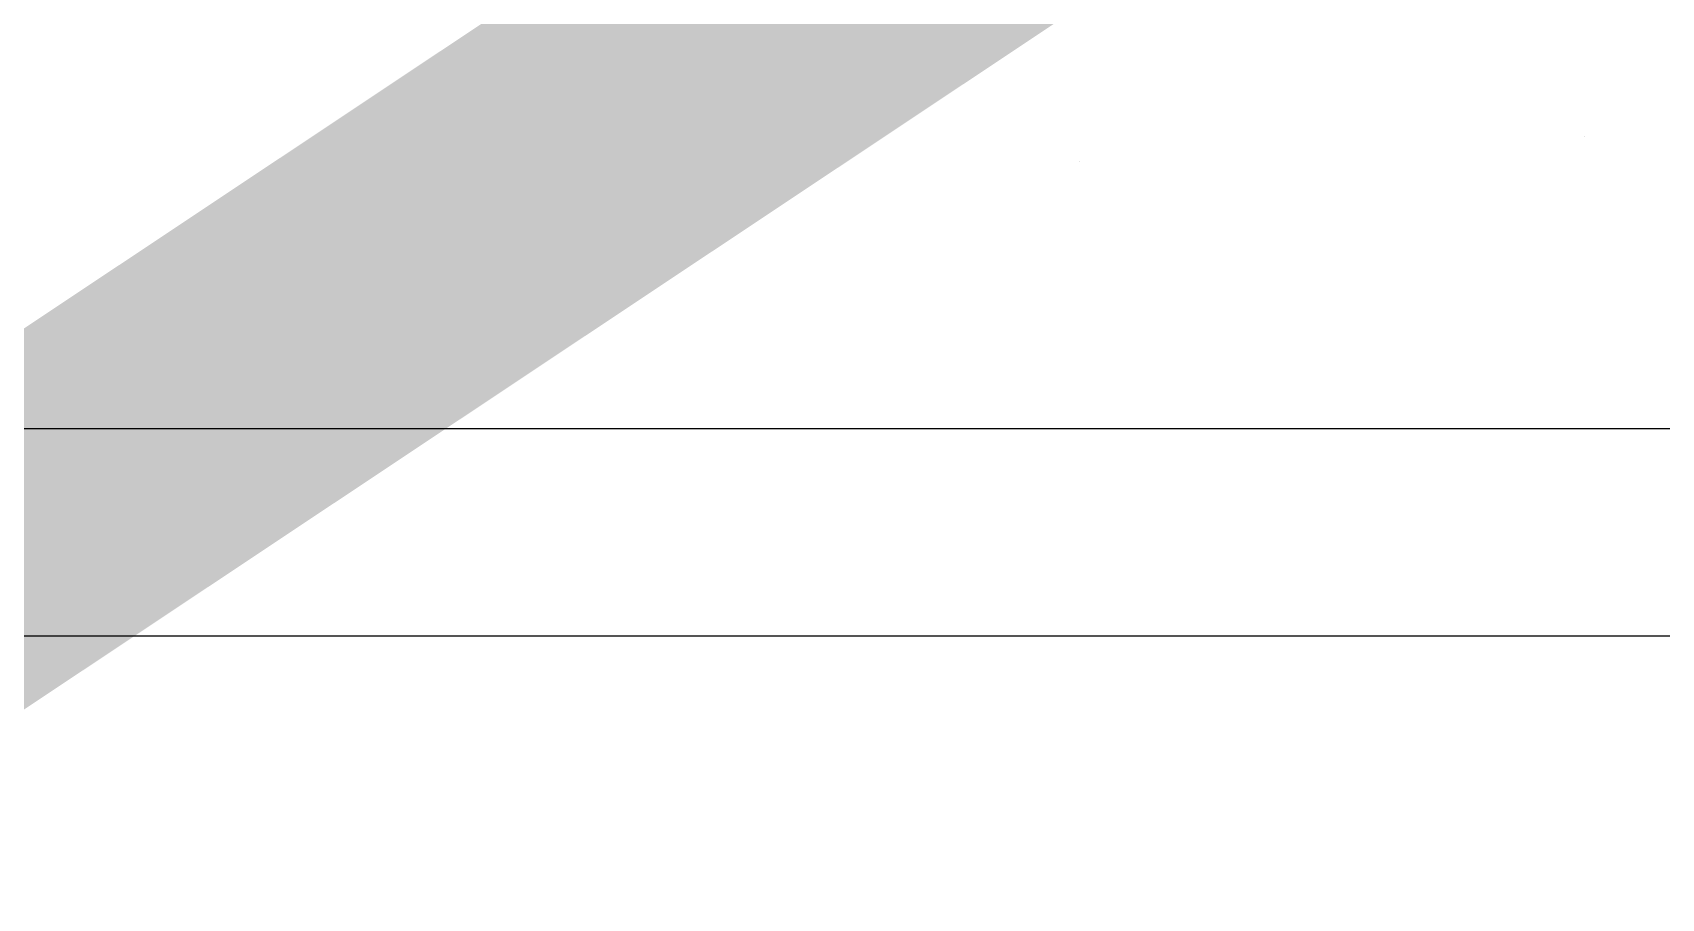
# Model space of a CAD drawing. Extents: x -0.42 to 4.47, y 1.12 to 4.63.
# Drawn here: x 3.241 to 3.6074, y 1.51 to 1.7046 of the extents above; entities that cross this region are included whole.
import ezdxf

# ---------------------------------------------------------------- set-up
doc = ezdxf.new("R2010")
doc.units = 0
doc.layers.get('0').update_dxf_attribs({"linetype": 'CONTINUOUS'})

msp = doc.modelspace()

# ---------------------------------------------------------------- linework, layer by layer
at = {"color": 5}
for points, const_width in [([(3.65264, 1.91343), (3.67857, 1.91343)], 1.415), ([(3.66994, 1.88744), (3.65264, 1.91343)], 1.415), ([(3.70691, 1.87086), (3.67857, 1.91343)], 1.415), ([(3.68211, 1.91343), (3.73171, 1.91343)], 1.415), ([(3.70691, 1.87617), (3.68211, 1.91343)], 1.415), ([(3.70691, 1.87617), (3.73171, 1.91343)], 1.415), ([(3.70691, 1.87086), (3.73525, 1.91343)], 1.415), ([(3.72595, 1.86051), (3.76118, 1.91343)], 1.415), ([(3.73525, 1.91343), (3.76118, 1.91343)], 1.415), ([(3.68377, 1.88792), (3.69555, 1.88792)], 1.415), ([(3.70201, 1.86051), (3.68377, 1.88792)], 1.415), ([(3.71181, 1.86051), (3.73005, 1.88792)], 1.415), ([(3.71827, 1.88792), (3.73005, 1.88792)], 1.415), ([(3.68787, 1.86051), (3.67612, 1.87816)], 1.415), ([(3.68787, 1.86051), (3.68787, 1.82812)], 1.415), ([(3.72595, 1.86051), (3.72595, 1.82812)], 1.415), ([(3.38846, 1.67709), (3.38938, 1.68507), (3.39211, 1.68973), (3.39666, 1.69137), (3.40022, 1.69047), (3.40274, 1.68785), (3.4043, 1.6837), (3.40487, 1.67709), (3.40396, 1.66915), (3.40124, 1.66448), (3.39666, 1.66283), (3.39095, 1.66573), (3.38846, 1.67709)], 0.00000000621), ([(3.41964, 1.6633), (3.41655, 1.6633), (3.41655, 1.68517), (3.41363, 1.68281), (3.41038, 1.68104), (3.41038, 1.68436), (3.41491, 1.68763), (3.41765, 1.69137), (3.41964, 1.69137), (3.41964, 1.6633)], 0.00000000621), ([(3.43732, 1.67709), (3.43824, 1.68507), (3.44096, 1.68973), (3.44552, 1.69137), (3.44907, 1.69047), (3.4516, 1.68785), (3.45316, 1.6837), (3.45372, 1.67709), (3.45281, 1.66915), (3.45009, 1.66448), (3.44552, 1.66283), (3.43981, 1.66573), (3.43732, 1.67709)], 0.00000000621), ([(3.4731, 1.6666), (3.4731, 1.6633), (3.45647, 1.6633), (3.45683, 1.66569), (3.45886, 1.66941), (3.4629, 1.67364), (3.46845, 1.67956), (3.46989, 1.68369), (3.46858, 1.68713), (3.46515, 1.68853), (3.46158, 1.68704), (3.46023, 1.68293), (3.45705, 1.68329), (3.45951, 1.6893), (3.46522, 1.69137), (3.47095, 1.68914), (3.47306, 1.68361), (3.47245, 1.68031), (3.47039, 1.6769), (3.46563, 1.67198), (3.46206, 1.66846), (3.46076, 1.6666), (3.4731, 1.6666)], 0.00000000621), ([(3.49244, 1.68441), (3.48937, 1.68415), (3.4882, 1.68708), (3.48511, 1.68855), (3.48252, 1.68763), (3.48022, 1.68418), (3.47934, 1.67772), (3.48207, 1.68052), (3.48545, 1.68144), (3.49071, 1.67891), (3.49288, 1.67238), (3.49186, 1.66749), (3.48906, 1.66403), (3.48501, 1.66283), (3.47871, 1.66598), (3.47627, 1.67638), (3.47897, 1.68817), (3.4853, 1.69137), (3.49016, 1.68952), (3.49244, 1.68441)], 0.00000000621), ([(3.50574, 1.67068), (3.50883, 1.67114), (3.51064, 1.66694), (3.51375, 1.66565), (3.51743, 1.66733), (3.51893, 1.67148), (3.51754, 1.67538), (3.51401, 1.67692), (3.51183, 1.67654), (3.51217, 1.67955), (3.51622, 1.68066), (3.5178, 1.68418), (3.51665, 1.68731), (3.51368, 1.68855), (3.51068, 1.68729), (3.50913, 1.68352), (3.50605, 1.68413), (3.50862, 1.68947), (3.51361, 1.69137), (3.51741, 1.69039), (3.52006, 1.68771), (3.52098, 1.68411), (3.5201, 1.68081), (3.51751, 1.67844), (3.52098, 1.67607), (3.52221, 1.67156), (3.51981, 1.66535), (3.51373, 1.66281), (3.50823, 1.665), (3.50574, 1.67068)], 0.00000000621), ([(3.53002, 1.67846), (3.52717, 1.68069), (3.52624, 1.68416), (3.52822, 1.68929), (3.53347, 1.69137), (3.53877, 1.68925), (3.54078, 1.68407), (3.53986, 1.68068), (3.53707, 1.67846), (3.5406, 1.67576), (3.54181, 1.67129), (3.53953, 1.66527), (3.53352, 1.66283), (3.52751, 1.66528), (3.52523, 1.67139), (3.52648, 1.67596), (3.53002, 1.67846)], 0.00000000621), ([(3.54481, 1.67063), (3.54805, 1.67093), (3.54973, 1.66698), (3.55289, 1.66565), (3.55667, 1.66752), (3.55821, 1.67248), (3.55673, 1.67711), (3.55284, 1.67881), (3.55015, 1.67805), (3.54826, 1.6761), (3.54536, 1.67652), (3.5478, 1.69088), (3.56031, 1.69088), (3.56031, 1.6876), (3.55027, 1.6876), (3.54891, 1.68008), (3.55367, 1.68184), (3.55923, 1.6793), (3.56149, 1.67278), (3.5595, 1.66622), (3.55289, 1.66283), (3.54729, 1.66496), (3.54481, 1.67063)], 0.00000000621), ([(3.57412, 1.67709), (3.57504, 1.68507), (3.57777, 1.68973), (3.58232, 1.69137), (3.58588, 1.69047), (3.5884, 1.68785), (3.58996, 1.6837), (3.59053, 1.67709), (3.58962, 1.66915), (3.5869, 1.66448), (3.58232, 1.66283), (3.57661, 1.66573), (3.57412, 1.67709)], 0.00000000621), ([(3.6053, 1.6633), (3.60221, 1.6633), (3.60221, 1.68517), (3.59929, 1.68281), (3.59604, 1.68104), (3.59604, 1.68436), (3.60057, 1.68763), (3.60331, 1.69137), (3.6053, 1.69137), (3.6053, 1.6633)], 0.00000000621), ([(3.39164, 1.67709), (3.39309, 1.66793), (3.39666, 1.66565), (3.40024, 1.66794), (3.40169, 1.67709), (3.40024, 1.68626), (3.39663, 1.68853), (3.39323, 1.68653), (3.39164, 1.67709)], 0.00000000621), ([(3.44049, 1.67709), (3.44194, 1.66793), (3.44552, 1.66565), (3.4491, 1.66794), (3.45055, 1.67709), (3.4491, 1.68626), (3.44549, 1.68853), (3.44209, 1.68653), (3.44049, 1.67709)], 0.00000000621), ([(3.5294, 1.68428), (3.53055, 1.68104), (3.53354, 1.67978), (3.53646, 1.68103), (3.5376, 1.68409), (3.53643, 1.68726), (3.5335, 1.68855), (3.53057, 1.68729), (3.5294, 1.68428)], 0.00000000621), ([(3.5773, 1.67709), (3.57875, 1.66793), (3.58232, 1.66565), (3.5859, 1.66794), (3.58735, 1.67709), (3.5859, 1.68626), (3.58229, 1.68853), (3.57889, 1.68653), (3.5773, 1.67709)], 0.00000000621), ([(3.47982, 1.67236), (3.4805, 1.66897), (3.4824, 1.6665), (3.48496, 1.66565), (3.48832, 1.6674), (3.48973, 1.67217), (3.48834, 1.67674), (3.48484, 1.67841), (3.48128, 1.67674), (3.47982, 1.67236)], 0.00000000621), ([(3.52841, 1.67137), (3.52903, 1.66853), (3.53089, 1.6664), (3.53355, 1.66565), (3.53721, 1.66723), (3.53865, 1.67126), (3.53717, 1.67536), (3.53345, 1.67698), (3.52984, 1.67537), (3.52841, 1.67137)], 0.00000000621), ([(3.42929, 1.6633), (3.42929, 1.66721), (3.4328, 1.66721), (3.4328, 1.6633), (3.42929, 1.6633)], 0.00000000621), ([(3.49769, 1.6633), (3.49769, 1.66721), (3.50121, 1.66721), (3.50121, 1.6633), (3.49769, 1.6633)], 0.00000000621), ([(3.56609, 1.6633), (3.56609, 1.66721), (3.56961, 1.66721), (3.56961, 1.6633), (3.56609, 1.6633)], 0.00000000621)]:
    msp.add_lwpolyline(points, dxfattribs=dict(at, const_width=const_width))
at = {"color": 7}
for points in [[(0.05886, 1.61561), (3.87903, 1.61561)], [(0.01227, 1.56903), (3.92562, 1.56903)]]:
    msp.add_lwpolyline(points, dxfattribs=at)

doc.saveas('drawing.dxf')
